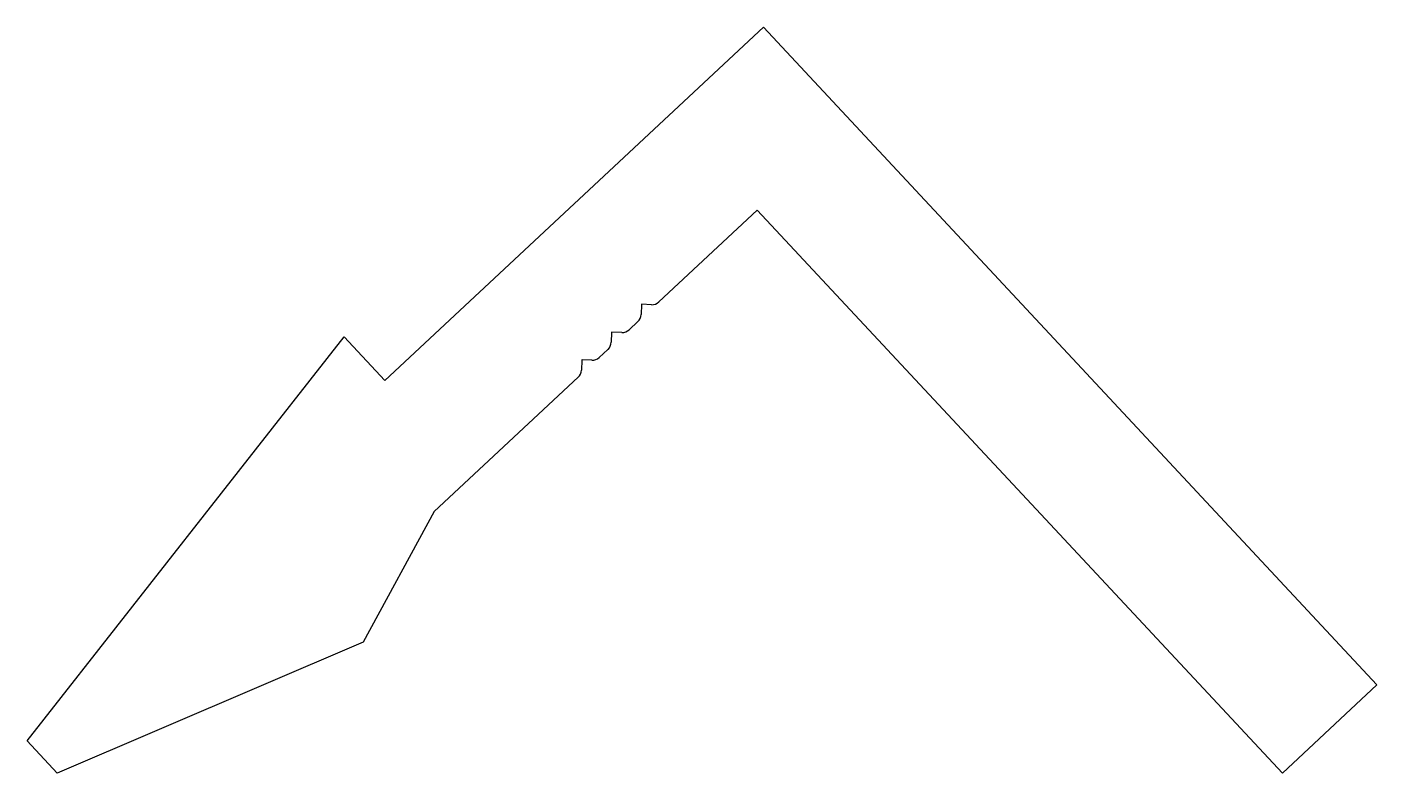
# Model space of a CAD drawing. Extents: x -15.8 to 17.3, y 1.3 to 19.6.
import ezdxf

# ---------------------------------------------------------------- set-up
doc = ezdxf.new("R2010")
doc.units = 0
doc.layers.get('0').update_dxf_attribs({"linetype": 'CONTINUOUS'})

msp = doc.modelspace()

# ---------------------------------------------------------------- linework, layer by layer
at = {"color": 7}
for p, q in [((-6.991, 10.913), (2.3, 19.58)), ((2.3, 19.58), (17.347, 3.45)), ((2.148, 15.089), (-0.267, 12.837)), ((15.026, 1.284), (2.148, 15.089)), ((-0.696, 12.771), (-0.704, 12.529)), ((-0.446, 12.77), (-0.688, 12.779)), ((-0.267, 12.837), (-0.267, 12.837)), ((-0.784, 12.355), (-0.998, 12.155)), ((-0.998, 12.155), (-0.784, 12.355)), ((-0.784, 12.355), (-0.998, 12.155)), ((-0.998, 12.155), (-0.784, 12.355)), ((-0.784, 12.355), (-0.998, 12.155)), ((-15.765, 2.077), (-7.988, 11.982)), ((-7.988, 11.982), (-6.991, 10.913)), ((-1.427, 12.089), (-1.436, 11.847)), ((-1.177, 12.088), (-1.419, 12.096)), ((-1.515, 11.673), (-1.729, 11.473)), ((-2.158, 11.407), (-2.167, 11.165)), ((-1.908, 11.406), (-2.15, 11.414)), ((-2.246, 10.991), (-5.779, 7.695)), ((-5.779, 7.695), (-7.524, 4.491)), ((-7.524, 4.491), (-15.026, 1.284)), ((17.347, 3.45), (15.026, 1.284)), ((-15.026, 1.284), (-15.765, 2.077))]:
    msp.add_line(p, q, dxfattribs=at)
for centre, radius, start, end in [((-0.688, 12.771), 0.008, 88.0094, 178.0094), ((-0.437, 13.02), 0.25, 268.0094, 313.0094), ((-0.954, 12.538), 0.25, 313.0094, 358.0094), ((-1.419, 12.088), 0.008, 88.0094, 178.0094), ((-1.168, 12.338), 0.25, 268.0094, 313.0094), ((-1.685, 11.856), 0.25, 313.0094, 358.0094), ((-2.15, 11.406), 0.008, 88.0094, 178.0094), ((-1.9, 11.656), 0.25, 268.0094, 313.0094), ((-2.417, 11.173), 0.25, 313.0094, 358.0094)]:
    msp.add_arc(centre, radius, start, end, dxfattribs=at)

doc.saveas('drawing.dxf')
